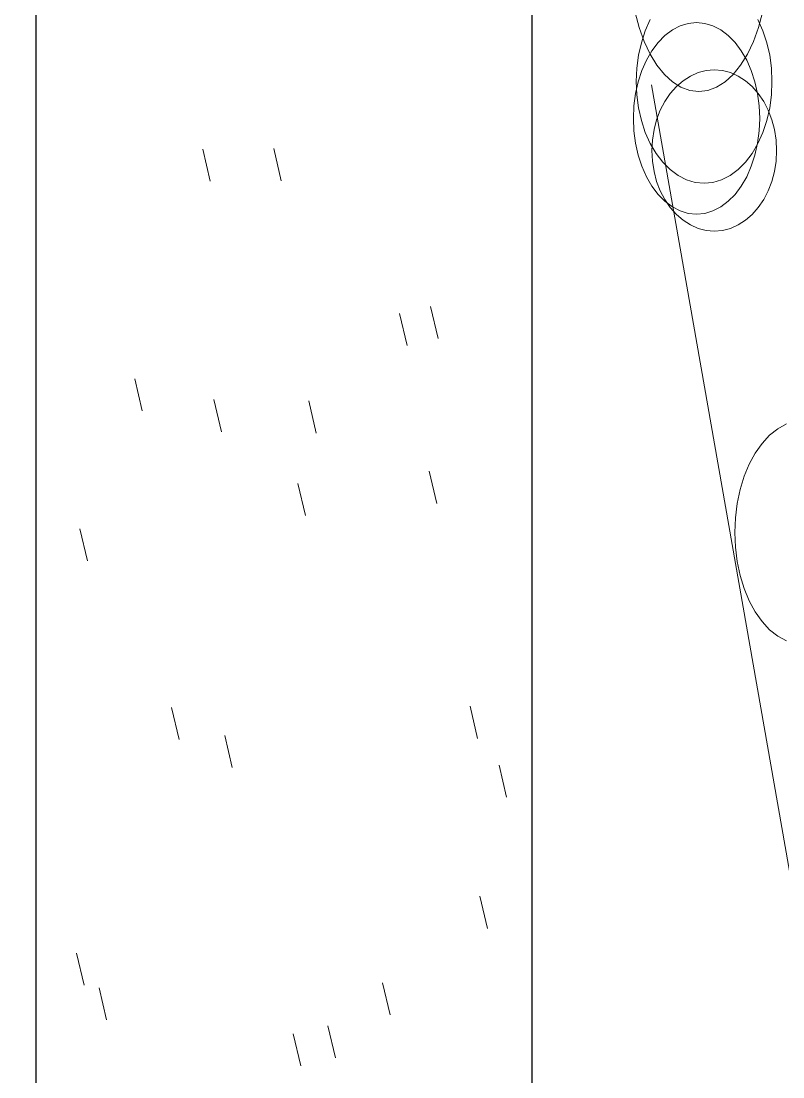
# Model space of a CAD drawing. Header units: millimetres. Extents: x -1800 to 33200, y -8500 to 38400.
# Drawn here: x 3388 to 4483, y 13195 to 14713 of the extents above; entities that cross this region are included whole.
import ezdxf

# ---------------------------------------------------------------- set-up
doc = ezdxf.new("R2010")
doc.units = ezdxf.units.MM
for name, color, linetype, lineweight in [('E-CEILING', 7, 'Continuous', 18), ('E-COLUMN', 7, 'Continuous', 30), ('E-HATCH', 8, 'Continuous', 9), ('E-PLANT', 3, 'Continuous', 13)]:
    doc.layers.add(name, color=color, linetype=linetype, lineweight=lineweight)

msp = doc.modelspace()

# ---------------------------------------------------------------- linework, layer by layer
at = {"layer": 'E-CEILING'}
for points in [[(259, 15961.7), (1066.1, 15606.3), (1873.3, 15444.5), (2680.5, 15350.2), (3487.6, 15260.1), (4294.8, 15128.4), (5101.9, 14952.3), (5909.1, 14778.1), (6716.2, 14679.5), (7523.4, 14717.4), (8330.6, 14902.5), (9137.7, 15181.1), (9944.9, 15453.7), (10752, 15617.5), (11559.2, 15613.4), (12366.4, 15452.6), (13173.5, 15210.9), (13980.7, 14991.5), (14787.8, 14876.3), (15595, 14889.7), (16402.1, 14992), (17209.3, 15105.4), (18016.5, 15158), (18823.6, 15122.1), (19630.8, 15028.1), (20437.9, 14946.9), (21245.1, 14951.7), (22052.3, 15080.1), (22859.4, 15317.3), (23666.6, 15610.7), (24473.7, 15961.7)], [(259, 15961.7), (1066.1, 15592.2), (1873.3, 15424), (2680.5, 15325.9), (3487.6, 15232.2), (4294.8, 15095.3), (5101.9, 14912.2), (5909.1, 14731.1), (6716.2, 14628.6), (7523.4, 14668), (8330.6, 14860.4), (9137.7, 15150.1), (9944.9, 15433.6), (10752, 15603.9), (11559.2, 15599.5), (12366.4, 15432.4), (13173.5, 15181.1), (13980.7, 14953), (14787.8, 14833.2), (15595, 14847.1), (16402.1, 14953.5), (17209.3, 15071.4), (18016.5, 15126.1), (18823.6, 15088.8), (19630.8, 14991), (20437.9, 14906.6), (21245.1, 14911.5), (22052.3, 15045.1), (22859.4, 15291.7), (23666.6, 15596.8), (24473.7, 15961.7)], [(259, 15961.7), (1066.1, 15578.1), (1873.3, 15403.4), (2680.5, 15301.6), (3487.6, 15204.3), (4294.8, 15062.2), (5101.9, 14872.1), (5909.1, 14684.1), (6716.2, 14577.7), (7523.4, 14618.6), (8330.6, 14818.3), (9137.7, 15119.1), (9944.9, 15413.4), (10752, 15590.2), (11559.2, 15585.7), (12366.4, 15412.1), (13173.5, 15151.2), (13980.7, 14914.4), (14787.8, 14790.1), (15595, 14804.6), (16402.1, 14914.9), (17209.3, 15037.4), (18016.5, 15094.1), (18823.6, 15055.4), (19630.8, 14953.9), (20437.9, 14866.3), (21245.1, 14871.4), (22052.3, 15010.1), (22859.4, 15266.1), (23666.6, 15582.9), (24473.7, 15961.7)]]:
    msp.add_spline(points, degree=3, dxfattribs=at)
at = {"layer": 'E-COLUMN'}
msp.add_lwpolyline([(3409.9, 15823.4), (4122.1, 15823.4), (4122.1, 10246.1), (3409.9, 10246.1)], close=True, dxfattribs=at)
at = {"layer": 'E-HATCH'}
for p, q in [((3649.2, 14528.9), (3660, 14482.8)), ((3751.4, 14529.5), (3762.2, 14483.4)), ((3976.7, 14302.7), (3987.5, 14256.6)), ((3932, 14292.6), (3942.8, 14246.5)), ((3551.5, 14198.8), (3562.3, 14152.7)), ((3665.3, 14168.7), (3676.1, 14122.6)), ((3801.7, 14166.8), (3812.5, 14120.7)), ((3974.7, 14065.7), (3985.5, 14019.6)), ((3786, 14048.3), (3796.8, 14002.2)), ((3472.7, 13983.2), (3483.5, 13937.1)), ((3604.4, 13726.3), (3615.2, 13680.2)), ((4033.5, 13728), (4044.3, 13681.9)), ((3680.9, 13686), (3691.7, 13639.9)), ((4075.1, 13643.4), (4085.9, 13597.3)), ((4047.6, 13454.9), (4058.4, 13408.8)), ((3468, 13373.3), (3478.8, 13327.2)), ((3907.7, 13330.7), (3918.5, 13284.6)), ((3500.3, 13323.1), (3511.1, 13277.1)), ((3829.2, 13268.6), (3840, 13222.5)), ((3779.3, 13257.4), (3790.1, 13211.3))]:
    msp.add_line(p, q, dxfattribs=at)
at = {"layer": 'E-PLANT'}
msp.add_line((4812.7, 11663.5), (4293.9, 14621.3), dxfattribs=at)
for points in [[(4453.4, 14725.1), (4447.7, 14703.5), (4440.5, 14683.5), (4432, 14665.4), (4422.2, 14649.6), (4411.5, 14636.2), (4399.9, 14625.6), (4387.6, 14617.8), (4374.9, 14613.2), (4362, 14611.6), (4349.1, 14613.2), (4336.4, 14617.8), (4324.2, 14625.6), (4312.6, 14636.2), (4301.8, 14649.6), (4292.1, 14665.4), (4283.5, 14683.5), (4276.3, 14703.5), (4270.6, 14725.1)], [(4447.1, 14714.9), (4454.2, 14699), (4459.8, 14681.8), (4463.9, 14663.7), (4466.4, 14645), (4467.2, 14625.9), (4467.2, 14625.9), (4466.4, 14606.8), (4463.9, 14588), (4459.8, 14569.9), (4454.2, 14552.8), (4447.1, 14536.9), (4438.7, 14522.5), (4429.1, 14509.9), (4418.5, 14499.3), (4407, 14490.8), (4394.9, 14484.7), (4382.4, 14481), (4369.7, 14479.7), (4356.9, 14481), (4344.4, 14484.7), (4332.3, 14490.8), (4320.9, 14499.3), (4310.3, 14509.9), (4300.7, 14522.5), (4292.3, 14536.9), (4285.2, 14552.8), (4279.5, 14569.9), (4275.4, 14588), (4273, 14606.8), (4272.1, 14625.9), (4273, 14645), (4275.4, 14663.7), (4279.5, 14681.8), (4285.2, 14699), (4292.3, 14714.9)], [(4487.9, 13821.9), (4475.5, 13828.7), (4463.8, 13838), (4452.9, 13849.7), (4443.1, 13863.7), (4434.5, 13879.5), (4427.2, 13897.1), (4421.5, 13916), (4417.3, 13936), (4414.7, 13956.7), (4413.8, 13977.8), (4414.7, 13998.9), (4417.3, 14019.6), (4421.5, 14039.6), (4427.2, 14058.5), (4434.5, 14076.1), (4443.1, 14092), (4452.9, 14105.9), (4463.8, 14117.6), (4475.5, 14127), (4487.9, 14133.8)]]:
    msp.add_lwpolyline(points, dxfattribs=at)
for points in [[(4449.7, 14573), (4448.9, 14555), (4446.6, 14537.4), (4442.8, 14520.3), (4437.5, 14504.2), (4430.9, 14489.2), (4423.1, 14475.7), (4414.1, 14463.8), (4404.3, 14453.8), (4393.6, 14445.8), (4382.4, 14440), (4370.7, 14436.5), (4358.9, 14435.3), (4347, 14436.5), (4335.3, 14440), (4324.1, 14445.8), (4313.4, 14453.8), (4303.6, 14463.8), (4294.6, 14475.7), (4286.8, 14489.2), (4280.2, 14504.2), (4274.9, 14520.3), (4271.1, 14537.4), (4268.8, 14555), (4268, 14573), (4268.8, 14590.9), (4271.1, 14608.6), (4274.9, 14625.7), (4280.2, 14641.8), (4286.8, 14656.8), (4294.6, 14670.3), (4303.6, 14682.2), (4313.4, 14692.2), (4324.1, 14700.1), (4335.3, 14705.9), (4347, 14709.4), (4358.9, 14710.6), (4370.7, 14709.4), (4382.4, 14705.9), (4393.6, 14700.1), (4404.3, 14692.2), (4414.1, 14682.2), (4423.1, 14670.3), (4430.9, 14656.8), (4437.5, 14641.8), (4442.8, 14625.7), (4446.6, 14608.6), (4448.9, 14590.9), (4449.7, 14573)], [(4473.8, 14526.8), (4473.1, 14511.7), (4470.8, 14496.8), (4467, 14482.5), (4461.8, 14468.9), (4455.3, 14456.3), (4447.6, 14444.9), (4438.8, 14434.9), (4429.1, 14426.5), (4418.6, 14419.8), (4407.5, 14414.9), (4396, 14412), (4384.3, 14411), (4372.6, 14412), (4361.1, 14414.9), (4350, 14419.8), (4339.5, 14426.5), (4329.8, 14434.9), (4321, 14444.9), (4313.2, 14456.3), (4306.7, 14468.9), (4301.5, 14482.5), (4297.8, 14496.8), (4295.5, 14511.7), (4294.7, 14526.8), (4295.5, 14541.9), (4297.8, 14556.8), (4301.5, 14571.1), (4306.7, 14584.7), (4313.2, 14597.3), (4321, 14608.7), (4329.8, 14618.7), (4339.5, 14627.1), (4350, 14633.8), (4361.1, 14638.7), (4372.6, 14641.6), (4384.3, 14642.6), (4396, 14641.6), (4407.5, 14638.7), (4418.6, 14633.8), (4429.1, 14627.1), (4438.8, 14618.7), (4447.6, 14608.7), (4455.3, 14597.3), (4461.8, 14584.7), (4467, 14571.1), (4470.8, 14556.8), (4473.1, 14541.9), (4473.8, 14526.8)]]:
    msp.add_lwpolyline(points, close=True, dxfattribs=at)

doc.saveas('drawing.dxf')
